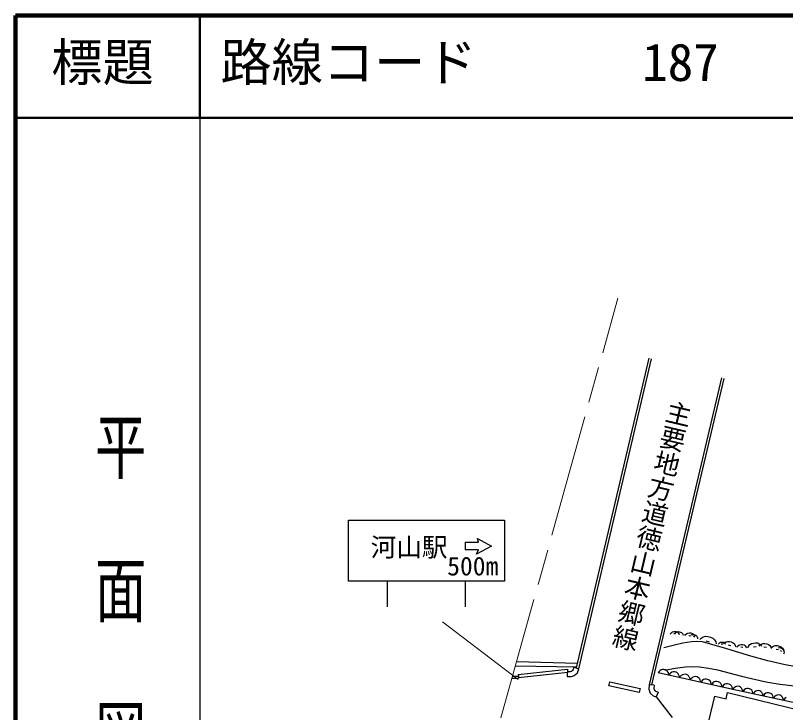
# Model space of a CAD drawing. Units: millimetres, scale not verified. Extents: x 40000 to 680000, y 20000 to 380000.
# Drawn here: x 40000 to 115140, y 311954 to 380000 of the extents above; entities that cross this region are included whole.
import ezdxf
from ezdxf.enums import TextEntityAlignment as Align

# ---------------------------------------------------------------- set-up
doc = ezdxf.new("R2010")
doc.units = ezdxf.units.MM
doc.header["$LTSCALE"] = 1000
doc.linetypes.add('CHAIN', pattern=[18.5, 12, -1.5, 3.5, -1.5])
for name, color, linetype, lineweight in [('M-BGD', 7, 'Continuous', 25), ('M-BMK', 2, 'CHAIN', 13), ('M-STR-HTXT', 7, 'Continuous', 13), ('M-STR-STRC', 7, 'Continuous', 25), ('M-TTL', 2, 'Continuous', 140), ('M-TTL-BAND', 7, 'Continuous', 25), ('M-TTL-LINE', 7, 'Continuous', 50), ('M-TTL-TXT', 7, 'Continuous', 13)]:
    doc.layers.add(name, color=color, linetype=linetype, lineweight=lineweight)
doc.styles.add('@ＭＳ ゴシック', font='')
doc.styles.add('ＭＳ ゴシック', font='')
doc.styles.get('@ＭＳ ゴシック').set_extended_font_data('@MS Gothic')
doc.styles.get('ＭＳ ゴシック').set_extended_font_data('MS Gothic')

msp = doc.modelspace()

# ---------------------------------------------------------------- linework, layer by layer
at = {"layer": 'M-BGD'}
for p, q in [((94735, 316310), (101823, 346544)), ((94971, 316221), (102067, 346487)), ((108876, 344614), (101816, 314664)), ((109120, 344557), (102070, 314653)), ((103925, 319611), (103958, 319697)), ((103958, 319697), (104035, 319783)), ((104035, 319783), (104117, 319841)), ((104117, 319841), (104229, 319871)), ((104229, 319871), (104344, 319881)), ((104386, 319653), (104232, 319639)), ((104344, 319881), (104467, 319873)), ((104375, 319709), (104438, 319780)), ((104438, 319780), (104544, 319836)), ((104467, 319873), (104563, 319829)), ((104544, 319836), (104644, 319862)), ((104563, 319829), (104643, 319759)), ((104643, 319759), (104693, 319681)), ((104644, 319862), (104762, 319850)), ((104836, 319583), (104682, 319625)), ((104762, 319850), (104877, 319819)), ((104877, 319819), (104993, 319767)), ((104993, 319767), (105071, 319690)), ((105071, 319690), (105123, 319593)), ((105123, 319593), (105143, 319499)), ((105315, 319470), (105374, 319571)), ((105374, 319571), (105489, 319664)), ((105489, 319664), (105603, 319719)), ((105603, 319719), (105749, 319733)), ((105902, 319428), (105706, 319442)), ((105749, 319733), (105896, 319723)), ((105896, 319723), (106048, 319688)), ((105920, 319511), (105990, 319560)), ((105990, 319560), (106095, 319586)), ((106048, 319688), (106161, 319613)), ((106095, 319586), (106189, 319588)), ((106161, 319613), (106247, 319509)), ((106297, 319301), (106171, 319371)), ((106189, 319588), (106290, 319552)), ((106247, 319509), (106293, 319400)), ((106290, 319552), (106384, 319499)), ((106384, 319499), (106475, 319429)), ((106475, 319429), (106526, 319345)), ((106526, 319345), (106551, 319249)), ((106888, 319228), (107107, 319347)), ((107107, 319347), (107315, 319404)), ((107315, 319404), (107562, 319382)), ((107562, 319382), (107803, 319320)), ((105122, 318738), (104296, 318550)), ((105949, 318866), (105122, 318738)), ((106496, 318894), (105949, 318866)), ((107029, 318862), (106496, 318894)), ((106551, 319249), (106548, 319162)), ((106758, 319078), (106888, 319228)), ((109394, 318187), (107029, 318862)), ((107722, 318826), (107401, 318910)), ((107803, 319320), (108046, 319213)), ((108046, 319213), (108210, 319055)), ((108210, 319055), (108321, 318854)), ((108321, 318854), (108364, 318659)), ((108591, 318630), (108628, 318705)), ((108628, 318705), (108705, 318776)), ((108705, 318776), (108783, 318822)), ((108783, 318822), (108886, 318839)), ((109010, 318630), (108870, 318630)), ((108886, 318839), (108991, 318839)), ((108991, 318839), (109101, 318822)), ((109083, 318654), (109176, 318766)), ((109101, 318822), (109185, 318774)), ((109176, 318766), (109335, 318857)), ((109185, 318774), (109251, 318705)), ((109251, 318705), (109289, 318630)), ((109335, 318857), (109486, 318903)), ((109486, 318903), (109668, 318892)), ((109668, 318892), (109846, 318850)), ((109846, 318850), (110026, 318776)), ((110026, 318776), (110150, 318662)), ((110150, 318662), (110235, 318517)), ((110676, 318583), (110812, 318596)), ((110812, 318596), (110948, 318585)), ((111664, 318587), (111804, 318689)), ((111804, 318689), (111997, 318742)), ((111997, 318742), (112196, 318763)), ((112196, 318763), (112408, 318752)), ((112408, 318752), (112577, 318679)), ((112577, 318679), (112717, 318560)), ((112639, 318550), (112791, 318649)), ((112791, 318649), (112938, 318703)), ((112938, 318703), (113118, 318701)), ((113118, 318701), (113296, 318670)), ((113296, 318670), (113478, 318607)), ((113478, 318607), (113606, 318502)), ((103776, 318416), (103259, 318279)), ((104296, 318550), (103776, 318416)), ((111748, 317453), (109394, 318187)), ((109795, 318486), (109558, 318542)), ((110235, 318517), (110270, 318374)), ((110407, 318353), (110462, 318447)), ((110462, 318447), (110569, 318532)), ((110569, 318532), (110676, 318583)), ((110952, 318311), (110770, 318325)), ((110948, 318585), (111089, 318552)), ((111089, 318552), (111193, 318482)), ((111193, 318482), (111272, 318385)), ((111272, 318385), (111315, 318283)), ((111478, 318286), (111533, 318435)), ((111533, 318435), (111664, 318587)), ((112274, 318369), (112009, 318341)), ((112554, 318434), (112639, 318550)), ((112717, 318560), (112805, 318425)), ((113266, 318308), (113029, 318350)), ((113606, 318502), (113698, 318364)), ((113698, 318364), (113741, 318224)), ((113702, 318232), (113798, 318353)), ((113798, 318353), (113965, 318451)), ((113965, 318451), (114124, 318501)), ((114124, 318501), (114317, 318491)), ((114456, 318065), (114205, 318121)), ((114317, 318491), (114505, 318449)), ((114443, 318279), (114537, 318299)), ((114505, 318449), (114696, 318374)), ((114537, 318299), (114655, 318279)), ((114737, 317902), (114639, 318028)), ((114655, 318279), (114751, 318241)), ((114696, 318374), (114828, 318256)), ((114751, 318241), (114838, 318160)), ((114828, 318256), (114920, 318103)), ((114838, 318160), (114912, 318066)), ((114912, 318066), (114973, 317955)), ((114920, 318103), (114959, 317953)), ((114973, 317955), (114989, 317846)), ((114989, 317846), (114973, 317738)), ((113422, 317009), (111748, 317453)), ((114973, 317738), (114932, 317651)), ((88779, 316512), (94760, 316417)), ((88898, 316938), (94846, 316783)), ((94407, 316141), (94503, 316397)), ((94503, 316397), (94971, 316221)), ((104352, 316287), (105361, 316424)), ((105361, 316424), (106046, 316451)), ((106046, 316451), (106741, 316418)), ((106741, 316418), (107615, 316305)), ((115102, 316625), (113422, 317009)), ((116198, 316410), (115102, 316625)), ((89052, 315671), (93869, 316206)), ((89052, 315671), (89072, 315516)), ((89085, 315373), (93903, 315908)), ((93869, 316206), (93814, 315471)), ((93852, 315971), (94158, 315968)), ((94158, 315968), (94253, 316008)), ((94253, 316008), (94407, 316141)), ((94520, 315577), (94831, 315847)), ((94831, 315847), (94971, 316221)), ((102784, 315939), (102716, 315829)), ((109977, 314193), (102716, 315829)), ((102866, 316027), (102784, 315939)), ((102993, 316118), (102866, 316027)), ((103121, 316155), (102993, 316118)), ((103252, 316166), (103121, 316155)), ((103413, 316130), (103252, 316166)), ((103356, 316092), (104352, 316287)), ((103526, 316064), (103413, 316130)), ((103626, 315976), (103526, 316064)), ((103701, 315839), (103626, 315976)), ((103741, 315724), (103701, 315839)), ((103753, 315596), (103741, 315724)), ((103821, 315706), (103753, 315596)), ((103904, 315793), (103821, 315706)), ((104031, 315885), (103904, 315793)), ((104159, 315921), (104031, 315885)), ((104289, 315933), (104159, 315921)), ((104450, 315896), (104289, 315933)), ((104563, 315830), (104450, 315896)), ((104663, 315742), (104563, 315830)), ((104739, 315605), (104663, 315742)), ((104778, 315490), (104739, 315605)), ((105068, 315651), (104941, 315560)), ((105196, 315687), (105068, 315651)), ((105327, 315699), (105196, 315687)), ((105487, 315663), (105327, 315699)), ((105601, 315596), (105487, 315663)), ((105701, 315508), (105601, 315596)), ((107615, 316305), (108485, 316131)), ((108485, 316131), (110846, 315505)), ((88472, 315300), (89077, 315316)), ((88530, 315501), (89072, 315516)), ((89072, 315516), (89077, 315316)), ((93814, 315471), (94255, 315467)), ((94255, 315467), (94520, 315577)), ((104790, 315362), (104778, 315490)), ((104859, 315472), (104790, 315362)), ((104941, 315560), (104859, 315472)), ((105776, 315372), (105701, 315508)), ((105815, 315256), (105776, 315372)), ((105828, 315128), (105815, 315256)), ((105896, 315238), (105828, 315128)), ((105978, 315326), (105896, 315238)), ((106105, 315417), (105978, 315326)), ((106233, 315454), (106105, 315417)), ((106364, 315465), (106233, 315454)), ((106525, 315429), (106364, 315465)), ((106638, 315363), (106525, 315429)), ((106738, 315275), (106638, 315363)), ((106813, 315138), (106738, 315275)), ((106853, 315023), (106813, 315138)), ((106865, 314895), (106853, 315023)), ((106933, 315005), (106865, 314895)), ((107016, 315092), (106933, 315005)), ((107142, 315184), (107016, 315092)), ((107271, 315220), (107142, 315184)), ((107401, 315231), (107271, 315220)), ((107562, 315195), (107401, 315231)), ((107675, 315129), (107562, 315195)), ((107775, 315041), (107675, 315129)), ((107851, 314904), (107775, 315041)), ((107890, 314789), (107851, 314904)), ((108053, 314858), (107970, 314771)), ((108180, 314950), (108053, 314858)), ((108308, 314986), (108180, 314950)), ((108438, 314998), (108308, 314986)), ((108599, 314962), (108438, 314998)), ((108712, 314895), (108599, 314962)), ((108812, 314807), (108712, 314895)), ((110846, 315505), (113200, 314944)), ((113200, 314944), (114589, 314730)), ((101816, 314664), (101797, 314242)), ((101797, 314242), (101926, 313849)), ((102315, 314642), (101816, 314664)), ((102315, 314642), (102301, 314311)), ((102301, 314311), (102357, 314139)), ((102357, 314139), (102470, 314043)), ((107902, 314661), (107890, 314789)), ((107970, 314771), (107902, 314661)), ((108888, 314670), (108812, 314807)), ((108927, 314555), (108888, 314670)), ((108939, 314427), (108927, 314555)), ((109008, 314537), (108939, 314427)), ((109090, 314625), (109008, 314537)), ((109217, 314716), (109090, 314625)), ((109345, 314753), (109217, 314716)), ((109476, 314764), (109345, 314753)), ((109637, 314728), (109476, 314764)), ((109750, 314661), (109637, 314728)), ((109850, 314573), (109750, 314661)), ((109925, 314437), (109850, 314573)), ((109965, 314321), (109925, 314437)), ((109977, 314193), (109965, 314321)), ((110041, 314299), (109977, 314193)), ((119898, 312081), (109977, 314193)), ((110118, 314384), (110041, 314299)), ((110238, 314472), (110118, 314384)), ((110360, 314508), (110238, 314472)), ((110485, 314521), (110360, 314508)), ((110638, 314488), (110485, 314521)), ((110747, 314426), (110638, 314488)), ((110843, 314343), (110747, 314426)), ((110917, 314214), (110843, 314343)), ((110956, 314104), (110917, 314214)), ((110969, 313982), (110956, 314104)), ((111033, 314088), (110969, 313982)), ((111110, 314172), (111033, 314088)), ((111230, 314261), (111110, 314172)), ((111352, 314297), (111230, 314261)), ((111477, 314310), (111352, 314297)), ((111631, 314277), (111477, 314310)), ((111739, 314215), (111631, 314277)), ((111836, 314132), (111739, 314215)), ((111909, 314002), (111836, 314132)), ((112344, 314086), (112223, 314050)), ((112469, 314098), (112344, 314086)), ((112623, 314066), (112469, 314098)), ((114589, 314730), (115999, 314573)), ((101926, 313849), (102214, 313604)), ((102214, 313604), (102527, 313489)), ((102470, 314043), (102700, 313958)), ((102700, 313958), (102527, 313489)), ((102527, 313489), (104079, 311484)), ((107393, 310050), (108239, 313545)), ((108239, 313545), (109326, 313282)), ((109326, 313282), (109476, 313902)), ((109476, 313902), (127714, 309490)), ((111948, 313893), (111909, 314002)), ((111961, 313771), (111948, 313893)), ((112025, 313877), (111961, 313771)), ((112103, 313961), (112025, 313877)), ((112223, 314050), (112103, 313961)), ((112731, 314004), (112623, 314066)), ((112828, 313921), (112731, 314004)), ((112901, 313791), (112828, 313921)), ((112940, 313682), (112901, 313791)), ((112953, 313560), (112940, 313682)), ((113017, 313665), (112953, 313560)), ((113095, 313750), (113017, 313665)), ((113215, 313838), (113095, 313750)), ((113337, 313875), (113215, 313838)), ((113461, 313887), (113337, 313875)), ((113615, 313854), (113461, 313887)), ((113724, 313792), (113615, 313854)), ((113820, 313710), (113724, 313792)), ((113894, 313580), (113820, 313710)), ((113932, 313470), (113894, 313580)), ((113945, 313348), (113932, 313470)), ((114009, 313454), (113945, 313348)), ((114087, 313539), (114009, 313454)), ((114207, 313627), (114087, 313539)), ((114329, 313663), (114207, 313627)), ((114453, 313676), (114329, 313663)), ((114607, 313643), (114453, 313676)), ((114716, 313581), (114607, 313643)), ((114812, 313498), (114716, 313581)), ((114886, 313369), (114812, 313498)), ((114925, 313259), (114886, 313369)), ((115199, 313416), (115079, 313327)), ((114938, 313137), (114925, 313259)), ((115002, 313243), (114938, 313137)), ((115079, 313327), (115002, 313243))]:
    msp.add_line(p, q, dxfattribs=at)
at = {"layer": 'M-BMK'}
msp.add_line((87364, 311438), (98787, 352407), dxfattribs=at)
at = {"layer": 'M-STR-HTXT'}
msp.add_line((81659, 320808), (89041, 315181), dxfattribs=at)
at = {"layer": 'M-STR-STRC'}
for p, q in [((72506, 324787), (72506, 330729)), ((72506, 330729), (87706, 330729)), ((87706, 330729), (87706, 324787)), ((83882, 328593), (83882, 327827)), ((83882, 328593), (85173, 328593)), ((85070, 328949), (86432, 328209)), ((85173, 328593), (85070, 328949)), ((85167, 327827), (83882, 327827)), ((86432, 328209), (84999, 327424)), ((84999, 327424), (85167, 327827)), ((87706, 324787), (72506, 324787)), ((76306, 322279), (76306, 324787)), ((83906, 322279), (83906, 324787)), ((97905, 314581), (97994, 314971)), ((97994, 314971), (100952, 314297)), ((100863, 313907), (97905, 314581)), ((100952, 314297), (100863, 313907))]:
    msp.add_line(p, q, dxfattribs=at)
at = {"layer": 'M-TTL'}
for p, q in [((40000, 380000), (40000, 20000)), ((680000, 380000), (40000, 380000))]:
    msp.add_line(p, q, dxfattribs=at)
at = {"layer": 'M-TTL-BAND'}
msp.add_line((58000, 370000), (58000, 20000), dxfattribs=at)
at = {"layer": 'M-TTL-LINE'}
for p, q in [((58000, 380000), (58000, 370000)), ((40000, 370000), (680000, 370000))]:
    msp.add_line(p, q, dxfattribs=at)

# ---------------------------------------------------------------- texts
at = {"layer": 'M-STR-HTXT', "style": '@ＭＳ ゴシック'}
msp.add_text('主要地方道徳山本郷線', height=1833, rotation=256.7, dxfattribs=at).set_placement((103553, 342690), align=Align.BOTTOM_LEFT)
at = {"layer": 'M-STR-STRC', "style": 'ＭＳ ゴシック'}
for s, p in [('河山駅', (74658, 326633)), ('500m', (82126, 324787))]:
    msp.add_text(s, height=1833, dxfattribs=at).set_placement(p, align=Align.BOTTOM_LEFT)
at = {"layer": 'M-TTL-BAND', "style": '@ＭＳ ゴシック', "width": 1.4}
msp.add_text('平  面  図', height=3666, rotation=270, dxfattribs=at).set_placement((47277, 341475), align=Align.BOTTOM_LEFT)
at = {"layer": 'M-TTL-TXT', "style": 'ＭＳ ゴシック'}
for s, p in [('標題', (43500, 372500)), ('路線コード', (60000, 372500)), ('187', (101142, 372500))]:
    msp.add_text(s, height=3666, dxfattribs=at).set_placement(p, align=Align.BOTTOM_LEFT)

doc.saveas('drawing.dxf')
